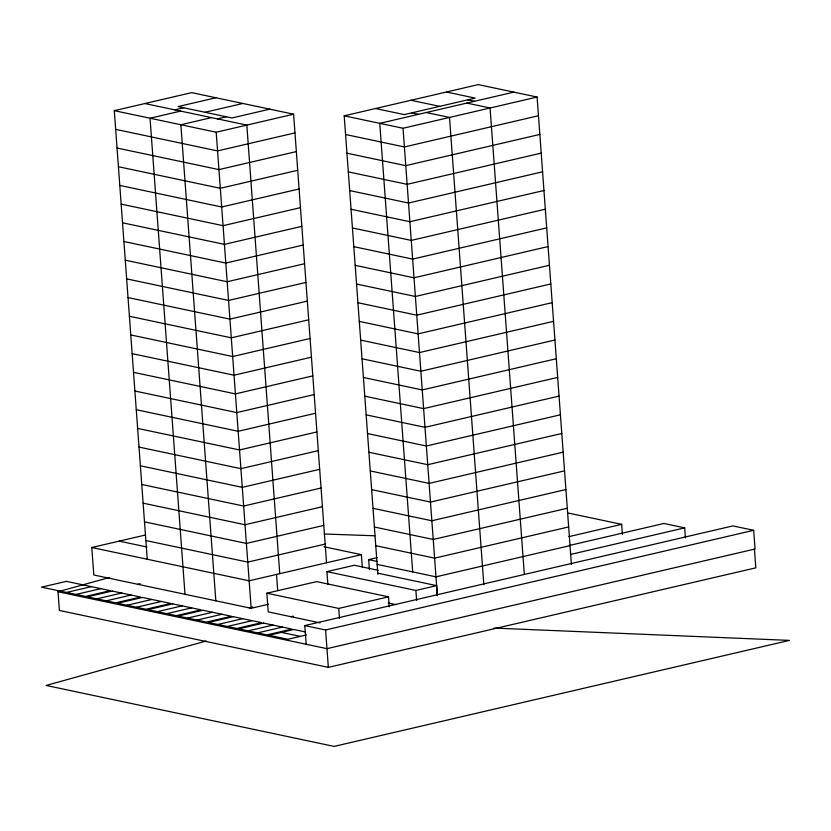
<?xml version="1.0" encoding="UTF-8"?>
<svg xmlns="http://www.w3.org/2000/svg" width="831" height="831" viewBox="0 0 831 831"><rect width="100%" height="100%" fill="white"/><g stroke="black" fill="none" stroke-linecap="round" stroke-linejoin="round"><path stroke-width="1.25" d="M754.444 549.146L755.815 567.833L328.338 667.366L59.396 610.442L58.025 591.745L109.141 577.555M206.171 641.002L46.141 685.45L334.145 746.404L789.45 640.389L493.978 628.08M147.243 559.232L114.294 110.658L191.701 92.636L293.603 114.211L326.541 562.784M215.915 97.767L178.083 106.576L231.963 117.971L269.784 109.162M174.801 109.858L183.755 107.77M180.649 111.094L150.037 118.22L184.991 594.29M205.028 112.268L242.849 103.47M211.479 117.618L180.867 124.754L215.831 600.813M217.327 118.854L226.292 116.776M114.294 110.658L216.195 132.222L293.603 114.211M377.866 574.387L344.2 115.821L478.261 84.596L537.096 97.05L571.406 564.384M294.974 132.898L217.566 150.92L115.675 129.356M513.828 92.127L379.757 123.341L412.695 571.915M296.345 151.585L218.948 169.607L117.046 148.043M344.2 115.821L403.025 128.265L537.096 97.05M297.716 170.282L220.319 188.294L118.418 166.73M538.467 115.738L404.396 146.962L345.571 134.508M299.087 188.969L221.69 206.992L119.789 185.427M539.838 134.435L405.767 165.649L346.942 153.195M300.458 207.657L223.061 225.679L121.16 204.114M541.21 153.122L407.138 184.337L348.314 171.892M301.83 226.354L224.432 244.366L122.531 222.801M542.581 171.809L408.509 203.034L349.685 190.579M303.211 245.041L225.803 263.063L123.902 241.499M543.952 190.507L409.891 221.721L351.056 209.267M304.582 263.728L227.175 281.751L125.284 260.186M545.333 209.194L411.262 240.408L352.427 227.964M305.953 282.426L228.546 300.448L126.655 278.873M546.705 227.881L412.633 259.106L353.798 246.651M307.325 301.113L229.927 319.135L128.026 297.571M548.076 246.578L414.004 277.793L355.18 265.338M308.696 319.8L231.298 337.822L129.397 316.258M549.447 265.266L415.375 296.48L356.551 284.036M310.067 338.497L232.67 356.52L130.768 334.945M550.818 283.953L416.747 315.178L357.922 302.723M311.438 357.185L234.041 375.207L132.139 353.642M552.189 302.65L418.118 333.865L359.293 321.41M312.809 375.872L235.412 393.894L133.511 372.33M553.56 321.337L419.489 352.552L360.664 340.108M314.191 394.569L236.783 412.591L134.892 391.017M554.931 340.024L420.87 371.249L362.036 358.795M315.562 413.256L238.154 431.279L136.263 409.714M556.313 358.722L422.241 389.936L363.407 377.482M316.933 431.943L239.536 449.966L137.634 428.401M557.684 377.409L423.613 408.623L364.788 396.179M318.304 450.641L240.907 468.663L139.006 447.088M559.055 396.096L424.984 427.321L366.159 414.866M319.675 469.328L242.278 487.35L140.377 465.786M560.426 414.794L426.355 446.008L367.531 433.553M321.046 488.015L243.649 506.037L141.748 484.473M561.798 433.481L427.726 464.695L368.902 452.251M268.579 604.23L251.159 608.292L93.82 574.99L91.794 547.504L145.383 535.029M322.418 506.713L245.02 524.735L143.119 503.16M563.169 452.168L429.097 483.393L370.273 470.938M323.799 525.4L246.392 543.422L144.49 521.858M564.54 470.865L430.479 502.08L371.644 489.625M66.522 592.441L91.41 586.644M75.974 594.445L100.863 588.649M137.707 584.276L140.19 583.694M325.17 544.087L247.763 562.109L145.872 540.545M96.78 598.85L121.679 593.054M565.921 489.552L431.85 520.767L373.015 508.323M106.243 600.844L131.132 595.058M127.05 605.248L151.938 599.463M362.306 567.158L361.381 554.672L249.134 580.807L91.794 547.504M136.513 607.253L161.401 601.457M567.293 508.24L433.221 539.464L374.386 527.01M369.4 569.63L368.663 559.637L377.461 557.591M327.85 584.089L326.936 571.635L354.318 565.257L378.167 570.305M157.319 611.658L182.207 605.861M166.771 613.662L191.67 607.866M319.935 622.845L268.226 611.896L266.855 593.209L316.632 581.617L388.513 596.835L389.24 606.807M568.664 526.937L434.592 558.152L375.768 545.697M187.588 618.067L212.476 612.27M197.04 620.071L221.929 614.275M249.31 607.897L253.04 607.025M568.851 536.649L621.671 524.351L622.409 534.343M217.847 624.465L242.735 618.68M569.308 545.489L663.886 523.468L684.692 527.872L685.419 537.844M570.035 545.624L435.963 576.839L377.139 564.394M227.31 626.47L252.198 620.674M290.923 616.706L293.416 616.124M266.855 593.209L338.736 608.427L388.513 596.835M326.936 571.635L415.895 590.457L436.607 585.637L437.345 595.609L403.025 128.265M570.679 554.422L684.692 527.872M248.116 630.874L273.004 625.078M257.579 632.879L282.467 627.083M306.161 644.264L304.79 625.577L732.88 525.909L753.686 530.313L755.057 549L326.967 648.668L58.025 591.745M304.79 625.577L325.596 629.981L753.686 530.313M306.504 634.936L287.838 639.288L268.922 635.279L293.81 629.483L305.164 631.892M324.287 534.011L374.823 535.787M446.413 92.012L475.155 98.1L404.271 114.605L375.529 108.518M467.697 99.845L474.501 101.278M466.814 103.075L490.072 107.999L524.299 574.065M410.971 100.271L439.713 106.358M426.241 112.517L449.509 117.441L483.829 584.764M411.74 112.871L418.544 114.314M144.906 103.532L246.817 125.097L279.756 573.67M568.518 513.101L621.671 524.351M323.934 546.746L361.381 554.672M368.663 559.637L377.243 561.455M377.783 573.182L436.607 585.637M119.176 541.126L147.035 547.027M388.181 602.994L395.961 604.646M281.366 632.381L300.282 636.39M415.895 590.457L416.622 600.429M338.736 608.427L339.464 618.389M325.596 629.981L328.338 667.366M276.515 574.429L277.71 590.664M216.195 132.222L251.159 608.292M66.438 581.357L41.55 587.153L85.437 596.45L110.326 590.654L66.438 581.357M112.216 591.049L87.328 596.845L115.706 602.849L140.595 597.053L112.216 591.049M142.485 597.458L117.597 603.254L145.965 609.258L170.854 603.462L142.485 597.458M172.744 603.867L147.856 609.653L176.234 615.667L201.123 609.871L172.744 603.867M203.013 610.266L178.125 616.062L206.504 622.066L231.392 616.27L203.013 610.266M233.282 616.675L208.394 622.471L236.762 628.475L261.651 622.679L233.282 616.675M263.552 623.084L238.663 628.87L267.031 634.884L291.92 629.088L263.552 623.084"/></g></svg>
